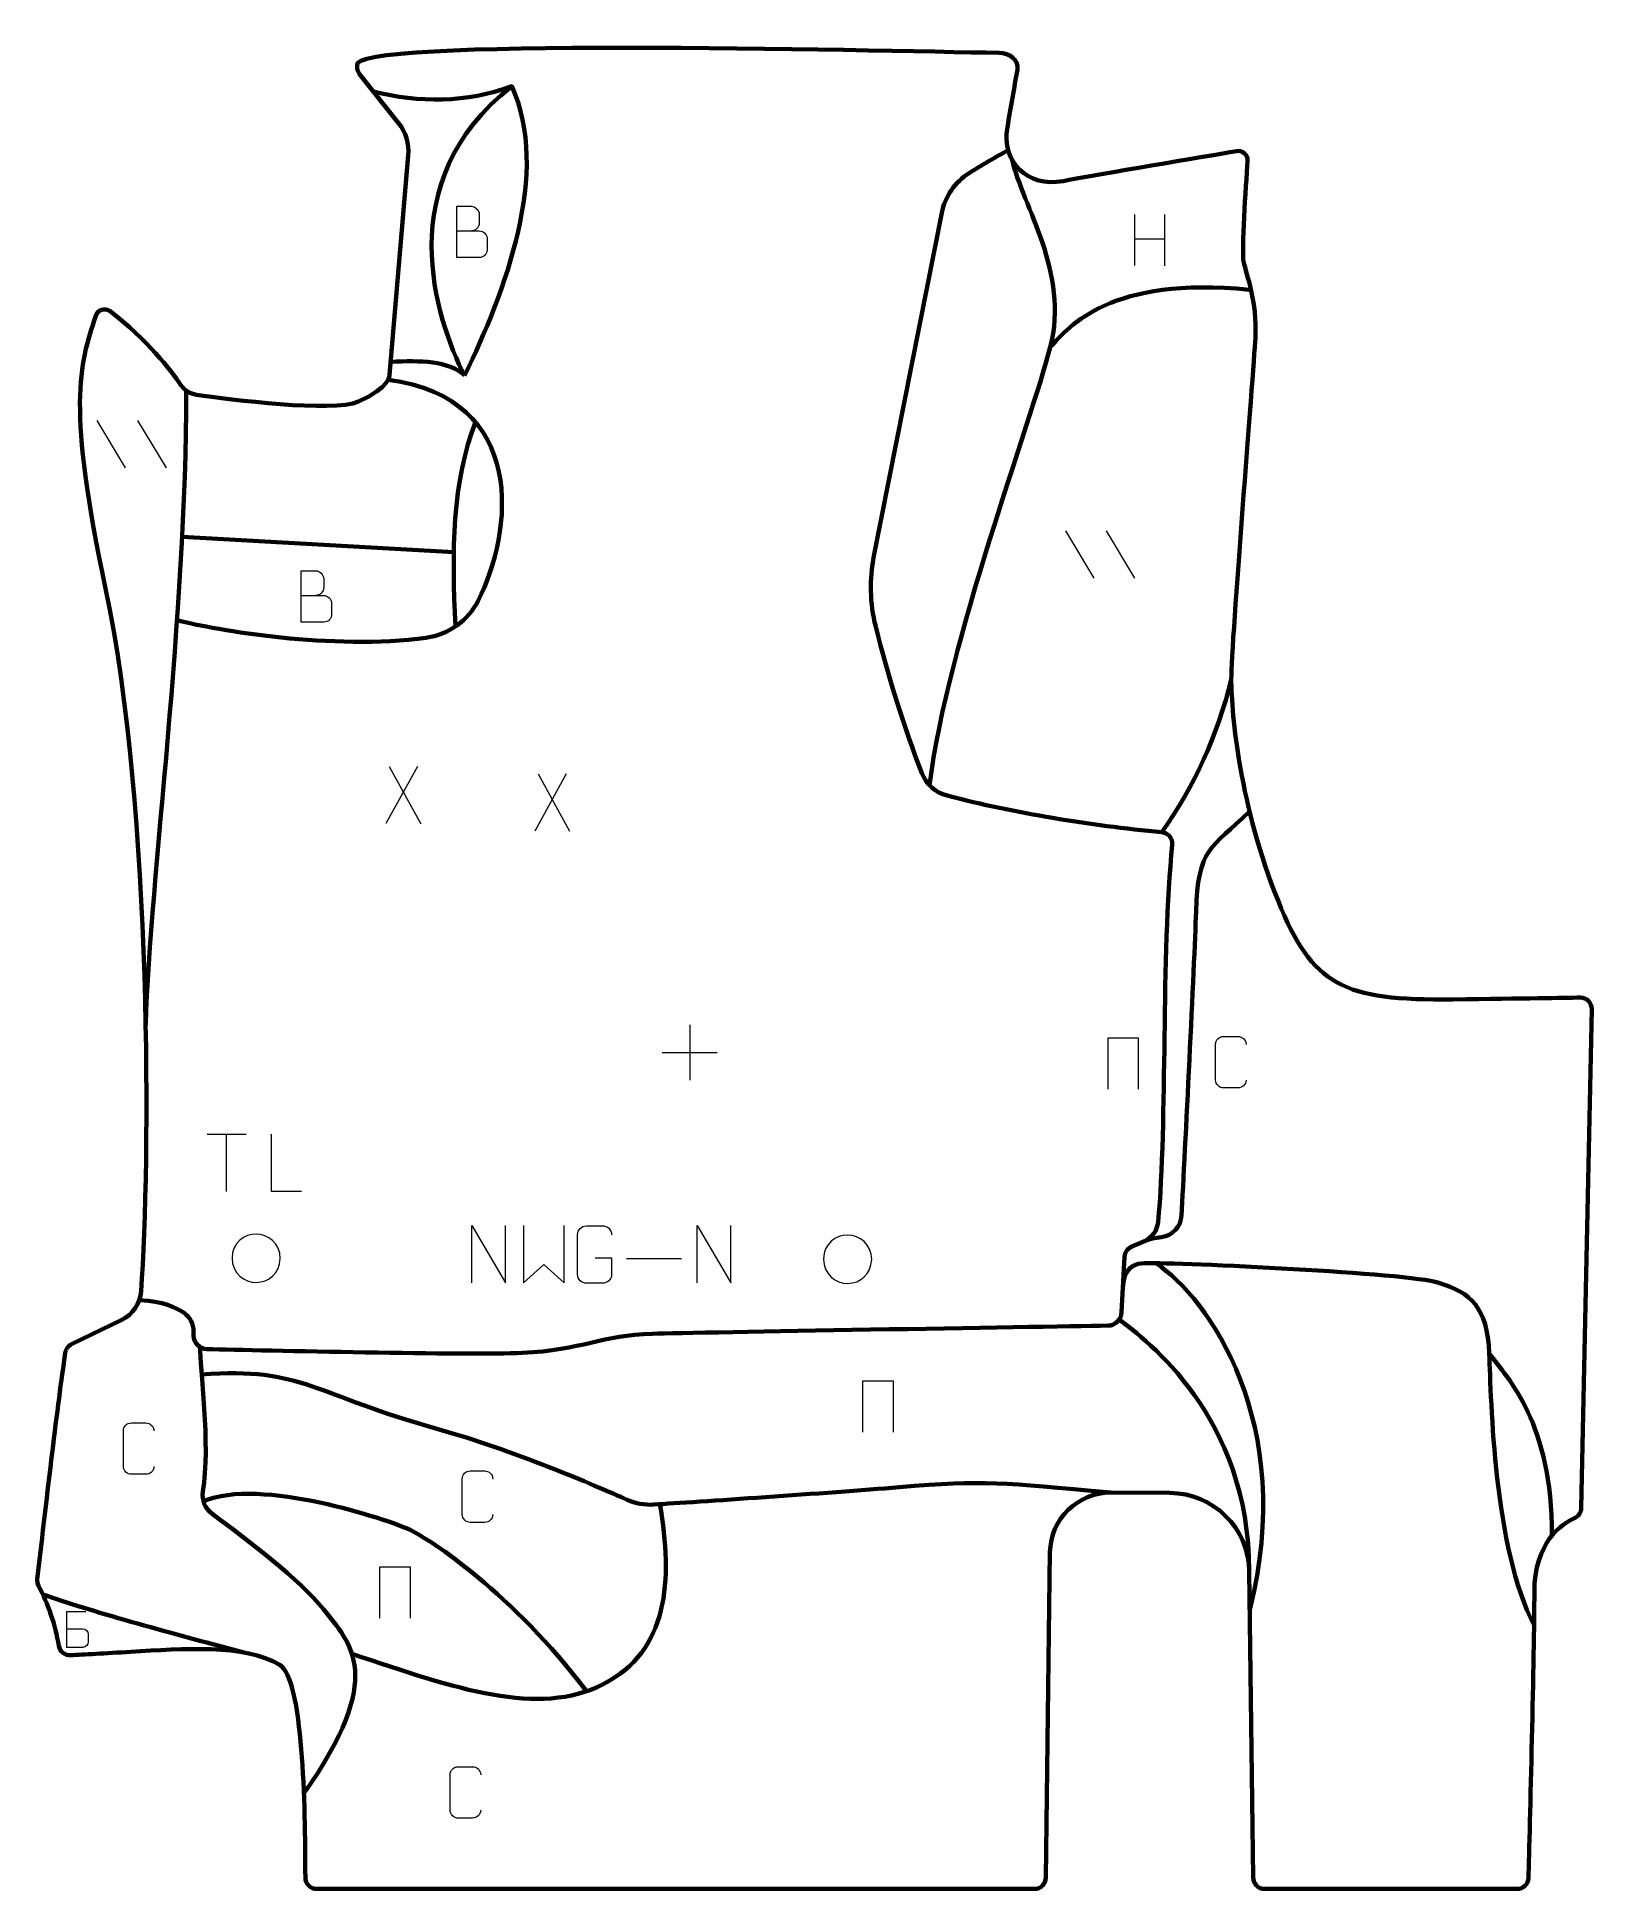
# Model space of a CAD drawing. Header units: millimetres. Extents: x -338 to 338, y -436 to 369.
import ezdxf

# ---------------------------------------------------------------- set-up
doc = ezdxf.new("R2010")
doc.units = ezdxf.units.MM
doc.header["$MEASUREMENT"] = 0
for name, color, linetype in [('layer 1', 7, 'Continuous'), ('layer 2', 7, 'Continuous'), ('layer 3', 7, 'Continuous')]:
    doc.layers.add(name, color=color, linetype=linetype)

msp = doc.modelspace()

# ---------------------------------------------------------------- linework, layer by layer
at = {"layer": 'layer 1', "color": 250, "lineweight": 9}
for points in [[(-172.6862, 52.0886), (-172.6862, 52.0886), (-186.4268, 27.1928), (-186.4268, 27.1928)], [(-184.9722, 52.0886), (-184.9722, 52.0886), (-171.2316, 27.1351), (-171.2316, 27.1351)], [(-54.2583, -60.2995), (-54.2583, -60.2995), (-54.2583, -84.2774), (-54.2583, -84.2774)], [(-66.2472, -72.2885), (-66.2472, -72.2885), (-42.2693, -72.2885), (-42.2693, -72.2885)], [(-264.1253, -107.8628), (-264.1253, -107.8628), (-247.1381, -107.8628), (-247.1381, -107.8628)], [(-255.6315, -132.7928), (-255.6315, -132.7928), (-255.6315, -107.8393), (-255.6315, -107.8393)]]:
    msp.add_open_spline(points, degree=3, dxfattribs=at)
for points, knots in [([(-223.1357, -132.7929), (-223.1357, -132.7929), (-236.0848, -132.7929), (-236.0848, -132.7929), (-236.0848, -132.7929), (-236.0848, -132.7929), (-236.0848, -107.8393), (-236.0848, -107.8393)], [0, 0, 0, 0, 0.33333333, 0.33333333, 0.33333333, 0.33333333, 1, 1, 1, 1]), ([(-253.2925, -161.6788), (-253.2218, -155.0384), (-247.9478, -151.1924), (-242.7925, -151.2894), (-242.7925, -151.2894), (-237.6372, -151.1924), (-232.3632, -155.2558), (-232.2925, -161.8962), (-232.2925, -161.8962), (-232.6627, -168.2255), (-237.1046, -172.2562), (-242.7925, -172.2856), (-242.7925, -172.2856), (-247.9478, -172.3826), (-253.2218, -168.3192), (-253.2925, -161.6788)], [0, 0, 0, 0, 0.2, 0.2, 0.2, 0.2, 0.4, 0.4, 0.4, 0.4, 0.6, 0.6, 0.6, 0.6, 1, 1, 1, 1]), ([(3.8768, -162.1009), (3.9475, -155.4605), (9.2215, -151.6145), (14.3768, -151.7115), (14.3768, -151.7115), (19.5321, -151.6145), (24.8061, -155.6779), (24.8768, -162.3183), (24.8768, -162.3183), (24.5066, -168.6476), (20.0647, -172.6783), (14.3768, -172.7077), (14.3768, -172.7077), (9.2215, -172.8047), (3.9475, -168.7413), (3.8768, -162.1009)], [0, 0, 0, 0, 0.2, 0.2, 0.2, 0.2, 0.4, 0.4, 0.4, 0.4, 0.6, 0.6, 0.6, 0.6, 1, 1, 1, 1])]:
    msp.add_open_spline(points, degree=3, knots=knots, dxfattribs=at)
at = {"layer": 'layer 2', "color": 230, "lineweight": 200}
msp.add_open_spline([(88.1984, 354.9603), (86.8577, 347.334), (85.3148, 338.4277), (83.8571, 329.9611), (83.8571, 329.9611), (81.2232, 314.6643), (92.77, 303.7173), (108.0605, 306.5773), (108.0605, 306.5773), (124.646, 309.6792), (168.7372, 317.1116), (183.666, 319.6187), (183.666, 319.6187), (186.2205, 320.0477), (188.5019, 317.978), (188.3174, 315.4002), (188.3174, 315.4002), (187.4937, 303.8658), (185.6564, 276.2613), (186.5973, 271.5672), (186.5973, 271.5672), (187.7928, 265.6046), (192.574, 254.5739), (191.6776, 238.4746), (191.6776, 238.4746), (190.7809, 222.3756), (181.2185, 105.5077), (181.2185, 90.0049), (181.2185, 90.0049), (181.2185, 74.502), (185.1936, 34.1499), (201.5385, -6.2919), (201.5385, -6.2919), (216.48, -43.2606), (229.628, -49.8191), (277.7385, -49.2229), (277.7385, -49.2229), (309.4606, -48.8299), (325.5928, -48.5663), (332.9027, -48.4326), (332.9027, -48.4326), (335.7411, -48.3804), (338.0504, -50.6939), (337.9904, -53.5253), (337.9904, -53.5253), (337.9904, -53.5253), (333.3913, -270.3274), (333.3913, -270.3274), (333.3913, -270.3274), (333.3511, -272.2356), (332.2292, -273.9659), (330.4861, -274.7519), (330.4861, -274.7519), (324.8992, -277.2708), (312.9993, -285.2054), (312.9993, -307.1073), (312.9993, -307.1073), (312.9993, -331.9453), (310.974, -410.7467), (310.4385, -431.1422), (310.4385, -431.1422), (310.3676, -433.8459), (308.1507, -436), (305.4403, -436), (305.4403, -436), (305.4403, -436), (195.7176, -436), (195.7176, -436), (195.7176, -436), (192.9811, -436), (190.753, -433.805), (190.7181, -431.0748), (190.7181, -431.0748), (190.7181, -431.0748), (189.0226, -297.9781), (189.0226, -297.9781), (189.0226, -297.9781), (188.7824, -279.1003), (173.4217, -263.8984), (154.4991, -263.8105), (154.4991, -263.8105), (154.4991, -263.8105), (128.8327, -263.692), (128.8327, -263.692), (128.8327, -263.692), (114.3755, -263.625), (102.5691, -275.2028), (102.3864, -289.6258), (102.3864, -289.6258), (102.3864, -289.6258), (100.5985, -431.0745), (100.5985, -431.0745), (100.5985, -431.0745), (100.5639, -433.8046), (98.3358, -436), (95.5989, -436), (95.5989, -436), (95.5989, -436), (-216.4002, -436), (-216.4002, -436), (-216.4002, -436), (-219.1572, -436), (-221.3945, -433.7746), (-221.4001, -431.0244), (-221.4001, -431.0244), (-221.4647, -399.3044), (-222.3533, -344.8221), (-232.5514, -338.6114), (-232.5514, -338.6114), (-247.8913, -329.2702), (-274.6865, -331.6183), (-297.2943, -332.8879), (-297.2943, -332.8879), (-308.4466, -333.5138), (-318.0422, -334.0631), (-323.4055, -334.3717), (-323.4055, -334.3717), (-325.9359, -334.5171), (-328.1874, -332.7532), (-328.6135, -330.2608), (-328.6135, -330.2608), (-330.1993, -320.9873), (-333.1428, -312.2818), (-337.4337, -304.139), (-337.4337, -304.139), (-337.8951, -303.2638), (-338.0701, -302.2651), (-337.9568, -301.2826), (-337.9568, -301.2826), (-333.5355, -262.9353), (-329.2083, -226.0323), (-325.7775, -202.8844), (-325.7775, -202.8844), (-325.5355, -201.2528), (-324.5051, -199.8484), (-323.0216, -199.127), (-323.0216, -199.127), (-323.0216, -199.127), (-301.1847, -188.5059), (-301.1847, -188.5059), (-301.1847, -188.5059), (-296.3753, -186.167), (-293.1766, -181.4517), (-292.796, -176.1273), (-292.796, -176.1273), (-288.7973, -120.1594), (-287.8984, 32.6078), (-308.1291, 128.6492), (-308.1291, 128.6492), (-325.0498, 208.9771), (-319.7627, 225.9919), (-312.542, 248.058), (-312.542, 248.058), (-311.6876, 250.669), (-308.5136, 251.6642), (-306.324, 250.0055), (-306.324, 250.0055), (-290.2747, 237.8487), (-279.8751, 224.2135), (-275.5227, 217.8953), (-275.5227, 217.8953), (-273.9368, 215.593), (-271.467, 214.0588), (-268.6999, 213.6634), (-268.6999, 213.6634), (-254.3058, 211.6077), (-209.6057, 205.7661), (-198.2865, 210.7484), (-198.2865, 210.7484), (-184.7398, 216.711), (-184.7398, 222.2761), (-184.7398, 222.2761), (-184.7398, 222.2761), (-184.7398, 222.2761), (-176.6439, 317.7356), (-176.6439, 317.7356), (-176.6439, 317.7356), (-176.2139, 322.805), (-177.7414, 327.8473), (-180.9136, 331.8305), (-180.9136, 331.8305), (-180.9136, 331.8305), (-197.8166, 353.0561), (-197.8166, 353.0561), (-197.8166, 353.0561), (-198.6287, 354.0756), (-199.0086, 355.3731), (-198.8753, 356.6699), (-198.8753, 356.6699), (-204.6647, 369.2072), (25.1317, 363.2761), (80.3585, 362.3201), (80.3585, 362.3201), (84.4547, 362.2492), (89.0224, 359.6473), (88.1984, 354.9603)], degree=3, knots=[0, 0, 0, 0, 0.02, 0.02, 0.02, 0.02, 0.04, 0.04, 0.04, 0.04, 0.06, 0.06, 0.06, 0.06, 0.08, 0.08, 0.08, 0.08, 0.1, 0.1, 0.1, 0.1, 0.12, 0.12, 0.12, 0.12, 0.14, 0.14, 0.14, 0.14, 0.16, 0.16, 0.16, 0.16, 0.18, 0.18, 0.18, 0.18, 0.2, 0.2, 0.2, 0.2, 0.22, 0.22, 0.22, 0.22, 0.24, 0.24, 0.24, 0.24, 0.26, 0.26, 0.26, 0.26, 0.28, 0.28, 0.28, 0.28, 0.3, 0.3, 0.3, 0.3, 0.32, 0.32, 0.32, 0.32, 0.34, 0.34, 0.34, 0.34, 0.36, 0.36, 0.36, 0.36, 0.38, 0.38, 0.38, 0.38, 0.4, 0.4, 0.4, 0.4, 0.42, 0.42, 0.42, 0.42, 0.44, 0.44, 0.44, 0.44, 0.46, 0.46, 0.46, 0.46, 0.48, 0.48, 0.48, 0.48, 0.5, 0.5, 0.5, 0.5, 0.52, 0.52, 0.52, 0.52, 0.54, 0.54, 0.54, 0.54, 0.56, 0.56, 0.56, 0.56, 0.58, 0.58, 0.58, 0.58, 0.6, 0.6, 0.6, 0.6, 0.62, 0.62, 0.62, 0.62, 0.64, 0.64, 0.64, 0.64, 0.66, 0.66, 0.66, 0.66, 0.68, 0.68, 0.68, 0.68, 0.7, 0.7, 0.7, 0.7, 0.72, 0.72, 0.72, 0.72, 0.74, 0.74, 0.74, 0.74, 0.76, 0.76, 0.76, 0.76, 0.78, 0.78, 0.78, 0.78, 0.8, 0.8, 0.8, 0.8, 0.82, 0.82, 0.82, 0.82, 0.84, 0.84, 0.84, 0.84, 0.86, 0.86, 0.86, 0.86, 0.88, 0.88, 0.88, 0.88, 0.9, 0.9, 0.9, 0.9, 0.92, 0.92, 0.92, 0.92, 0.94, 0.94, 0.94, 0.94, 0.96, 0.96, 0.96, 0.96, 1, 1, 1, 1], dxfattribs=at)
at = {"layer": 'layer 2', "color": 250, "lineweight": 9}
for points in [[(-107.9414, 48.8585), (-107.9414, 48.8585), (-121.682, 23.9627), (-121.682, 23.9627)], [(-120.2274, 48.8585), (-120.2274, 48.8585), (-106.4868, 23.905), (-106.4868, 23.905)]]:
    msp.add_open_spline(points, degree=3, dxfattribs=at)
at = {"layer": 'layer 3', "color": 142, "lineweight": 200}
for points in [[(-131.6489, 347.7986), (-151.4013, 340.5716), (-172.0356, 340.5388), (-191.7881, 345.4862)], [(102.5285, 234.3456), (110.6963, 243.5097), (128.9244, 265.3237), (188.988, 259.3473)], [(-152.1835, 221.9942), (-159.0937, 228.6501), (-171.5174, 228.5277), (-184.2524, 228.0222)], [(-290.8344, -60.1042), (-288.7304, 4.451), (-273.1405, 116.8086), (-273.2019, 215.5056)], [(-147.4587, 201.8136), (-157.4719, 176.2746), (-157.8455, 145.2178), (-156.1141, 112.9559)], [(-274.9749, 151.8802), (-274.9749, 151.8802), (-156.8529, 145.2962), (-156.8529, 145.2962)], [(181.2186, 90.0049), (175.2217, 65.5345), (165.1167, 43.3793), (151.0688, 23.446)], [(148.3483, -163.8829), (171.3511, -179.0262), (209.8036, -233.4207), (189.2355, -314.6965)], [(132.5111, -188.3954), (144.1644, -197.3542), (189.0226, -230.424), (189.0226, -297.9781)], [(293.3768, -203.2142), (301.744, -214.2875), (320.6688, -233.2585), (320.6691, -282.3422)], [(-335.5592, -307.9248), (-315.1849, -315.1288), (-282.9103, -323.9786), (-248.0837, -333.1812)]]:
    msp.add_open_spline(points, degree=3, dxfattribs=at)
for points, knots in [([(-152.1835, 221.9942), (-164.8182, 246.7966), (-184.5406, 306.2623), (-131.649, 347.7987), (-131.649, 347.7987), (-114.6162, 310.7446), (-134.4687, 258.4506), (-152.1835, 221.9942)], [0, 0, 0, 0, 0.33333333, 0.33333333, 0.33333333, 0.33333333, 1, 1, 1, 1]), ([(84.2088, 320.041), (78.8396, 317.151), (72.4585, 313.3012), (67.2812, 310.0824), (67.2812, 310.0824), (61.061, 306.2163), (56.7278, 299.9415), (55.3058, 292.7572), (55.3058, 292.7572), (55.3058, 292.7572), (25.7917, 143.6592), (25.7917, 143.6592), (25.7917, 143.6592), (23.7769, 133.4822), (24.0701, 122.9892), (26.5886, 112.9252), (26.5886, 112.9252), (32.1448, 90.7203), (38.7965, 69.3945), (46.7089, 49.0791), (46.7089, 49.0791), (48.5755, 44.2862), (52.6384, 40.6865), (57.6186, 39.3999), (57.6186, 39.3999), (87.7553, 31.6145), (118.9994, 26.5256), (151.0687, 23.4459), (151.0687, 23.4459), (153.826, 23.181), (155.8446, 20.7228), (155.5603, 17.9676), (155.5603, 17.9676), (150.6157, -29.9577), (153.5621, -102.2966), (149.3803, -146.119), (149.3803, -146.119), (149.0342, -149.7455), (146.7563, -152.9008), (143.4162, -154.3553), (143.4162, -154.3553), (143.4162, -154.3553), (137.7097, -156.8401), (137.7097, -156.8401), (137.7097, -156.8401), (136.0439, -157.6213), (134.9415, -159.2545), (134.8399, -161.0919), (134.8399, -161.0919), (134.8399, -161.0919), (133.5124, -185.1845), (133.5124, -185.1845), (133.5124, -185.1845), (133.4534, -188.4167), (130.8475, -191.0212), (127.6153, -191.0747), (127.6153, -191.0747), (96.4499, -191.5899), (-50.6369, -194.031), (-70.3904, -194.5649), (-70.3904, -194.5649), (-92.5032, -195.1625), (-100.8704, -201.7368), (-127.1668, -202.9321), (-127.1668, -202.9321), (-149.9171, -203.9664), (-240.2144, -201.8688), (-264.1536, -201.2846), (-264.1536, -201.2846), (-267.4094, -201.2049), (-270.0041, -198.5428), (-270.0041, -195.2862), (-270.0041, -195.2862), (-270.0041, -195.2862), (-270.0041, -193.69), (-270.0041, -193.69), (-270.0041, -193.69), (-270.0041, -190.4727), (-271.5305, -187.4236), (-274.1608, -185.5708), (-274.1608, -185.5708), (-277.5768, -183.1645), (-283.4971, -180.525), (-293.3189, -180.0124)], [0, 0, 0, 0, 0.04545455, 0.04545455, 0.04545455, 0.04545455, 0.09090909, 0.09090909, 0.09090909, 0.09090909, 0.13636364, 0.13636364, 0.13636364, 0.13636364, 0.18181818, 0.18181818, 0.18181818, 0.18181818, 0.22727273, 0.22727273, 0.22727273, 0.22727273, 0.27272727, 0.27272727, 0.27272727, 0.27272727, 0.31818182, 0.31818182, 0.31818182, 0.31818182, 0.36363636, 0.36363636, 0.36363636, 0.36363636, 0.40909091, 0.40909091, 0.40909091, 0.40909091, 0.45454545, 0.45454545, 0.45454545, 0.45454545, 0.5, 0.5, 0.5, 0.5, 0.54545455, 0.54545455, 0.54545455, 0.54545455, 0.59090909, 0.59090909, 0.59090909, 0.59090909, 0.63636364, 0.63636364, 0.63636364, 0.63636364, 0.68181818, 0.68181818, 0.68181818, 0.68181818, 0.72727273, 0.72727273, 0.72727273, 0.72727273, 0.77272727, 0.77272727, 0.77272727, 0.77272727, 0.81818182, 0.81818182, 0.81818182, 0.81818182, 0.86363636, 0.86363636, 0.86363636, 0.86363636, 0.90909091, 0.90909091, 0.90909091, 0.90909091, 1, 1, 1, 1]), ([(85.93, 315.772), (90.5757, 295.8369), (110.8957, 266.6184), (102.5286, 234.3456), (102.5286, 234.3456), (94.1614, 202.0728), (57.966, 106.5059), (49.9668, 43.9243)], [0, 0, 0, 0, 0.33333333, 0.33333333, 0.33333333, 0.33333333, 1, 1, 1, 1]), ([(-277.2003, 115.6431), (-260.2976, 111.3064), (-209.5784, 102.4609), (-168.8086, 108.0559), (-168.8086, 108.0559), (-159.1393, 109.3827), (-150.7499, 115.4029), (-146.3031, 124.0906), (-146.3031, 124.0906), (-131.1072, 153.7816), (-124.3202, 212.0534), (-185.4502, 220.2082)], [0, 0, 0, 0, 0.25, 0.25, 0.25, 0.25, 0.5, 0.5, 0.5, 0.5, 1, 1, 1, 1]), ([(189.1795, 32.4859), (172.2536, 16.4042), (166.6758, 16.4042), (165.8789, -11.0879), (165.8789, -11.0879), (165.2185, -33.878), (160.9982, -115.8121), (159.5741, -143.1682), (159.5741, -143.1682), (159.3218, -148.0156), (155.6247, -151.9703), (150.8075, -152.5694), (150.8075, -152.5694), (148.2407, -152.889), (145.5339, -153.433), (143.4161, -154.3552)], [0, 0, 0, 0, 0.2, 0.2, 0.2, 0.2, 0.4, 0.4, 0.4, 0.4, 0.6, 0.6, 0.6, 0.6, 1, 1, 1, 1]), ([(134.06, -175.2442), (134.3229, -170.4774), (135.2976, -163.9923), (143.4161, -163.8896), (143.4161, -163.8896), (159.5041, -163.6864), (257.5182, -168.0694), (271.4631, -172.4523), (271.4631, -172.4523), (285.4084, -176.8348), (292.58, -182.9774), (293.377, -203.2141), (293.377, -203.2141), (294.1735, -223.4512), (295.4255, -288.1094), (312.8785, -321.2723)], [0, 0, 0, 0, 0.2, 0.2, 0.2, 0.2, 0.4, 0.4, 0.4, 0.4, 0.6, 0.6, 0.6, 0.6, 1, 1, 1, 1]), ([(-267.215, -200.3568), (-267.215, -208.4746), (-262.63, -243.0433), (-265.9305, -263.2028), (-265.9305, -263.2028), (-266.5317, -266.8752), (-265.0444, -270.5741), (-262.0687, -272.8078), (-262.0687, -272.8078), (-245.6645, -285.1226), (-224.3091, -300.9147), (-213.5265, -314.3929), (-213.5265, -314.3929), (-201.5737, -329.3341), (-186.0348, -343.3789), (-222.0489, -394.4954)], [0, 0, 0, 0, 0.2, 0.2, 0.2, 0.2, 0.4, 0.4, 0.4, 0.4, 0.6, 0.6, 0.6, 0.6, 1, 1, 1, 1]), ([(128.8328, -263.6921), (81.0131, -259.3099), (74.6384, -258.1147), (36.7874, -261.3024), (36.7874, -261.3024), (5.4636, -263.9398), (-51.2377, -267.669), (-69.8608, -268.8769), (-69.8608, -268.8769), (-73.826, -269.1341), (-77.7916, -268.4285), (-81.4238, -266.8163), (-81.4238, -266.8163), (-95.1455, -260.7285), (-132.2132, -244.8027), (-163.2245, -236.2009), (-163.2245, -236.2009), (-217.8095, -221.0607), (-222.2714, -209.0571), (-266.4974, -212.2443)], [0, 0, 0, 0, 0.16666667, 0.16666667, 0.16666667, 0.16666667, 0.33333333, 0.33333333, 0.33333333, 0.33333333, 0.5, 0.5, 0.5, 0.5, 0.66666667, 0.66666667, 0.66666667, 0.66666667, 1, 1, 1, 1]), ([(-99.1564, -350.0211), (-131.1304, -307.5886), (-167.209, -283.913), (-176.1734, -279.7294), (-176.1734, -279.7294), (-185.1385, -275.5461), (-241.317, -256.7202), (-265.7084, -267.4478)], [0, 0, 0, 0, 0.33333333, 0.33333333, 0.33333333, 0.33333333, 1, 1, 1, 1]), ([(-67.203, -268.7042), (-61.4766, -301.8948), (-63.617, -332.6211), (-91.9055, -346.9647), (-91.9055, -346.9647), (-120.1941, -361.3083), (-155.4584, -349.1569), (-201.1767, -333.7172)], [0, 0, 0, 0, 0.33333333, 0.33333333, 0.33333333, 0.33333333, 1, 1, 1, 1])]:
    msp.add_open_spline(points, degree=3, knots=knots, dxfattribs=at)
at = {"layer": 'layer 3', "color": 250, "lineweight": 9}
for points, knots in [([(-155.5984, 284.8964), (-152.3394, 284.8968), (-149.08, 284.8968), (-145.8203, 284.8964), (-145.8203, 284.8964), (-144.051, 284.8809), (-142.3281, 283.3259), (-142.3281, 281.4901), (-142.3281, 281.4901), (-142.3284, 280.4793), (-142.3284, 277.748), (-142.3281, 276.7369), (-142.3281, 276.7369), (-142.3122, 275.0728), (-143.6935, 273.269), (-145.7729, 273.2842), (-145.7729, 273.2842), (-149.0329, 273.2845), (-152.2926, 273.2845), (-155.5519, 273.2842), (-155.5519, 273.2842), (-155.5519, 280.7346), (-155.5519, 288.1847), (-155.5519, 295.6345), (-155.5519, 295.6345), (-153.4258, 295.6345), (-151.2994, 295.6345), (-149.1729, 295.6345), (-149.1729, 295.6345), (-147.6674, 295.6503), (-145.7894, 293.9391), (-145.7735, 292.1814), (-145.7735, 292.1814), (-145.7739, 290.3308), (-145.7739, 290.2001), (-145.7735, 288.3492), (-145.7735, 288.3492), (-145.7581, 286.4986), (-147.419, 284.8809), (-149.2194, 284.8964)], [0, 0, 0, 0, 0.09090909, 0.09090909, 0.09090909, 0.09090909, 0.18181818, 0.18181818, 0.18181818, 0.18181818, 0.27272727, 0.27272727, 0.27272727, 0.27272727, 0.36363636, 0.36363636, 0.36363636, 0.36363636, 0.45454545, 0.45454545, 0.45454545, 0.45454545, 0.54545455, 0.54545455, 0.54545455, 0.54545455, 0.63636364, 0.63636364, 0.63636364, 0.63636364, 0.72727273, 0.72727273, 0.72727273, 0.72727273, 0.81818182, 0.81818182, 0.81818182, 0.81818182, 1, 1, 1, 1]), ([(-223.2396, 126.4088), (-219.9806, 126.4092), (-216.7212, 126.4092), (-213.4615, 126.4088), (-213.4615, 126.4088), (-211.6922, 126.3933), (-209.9693, 124.8383), (-209.9693, 123.0025), (-209.9693, 123.0025), (-209.9696, 121.9917), (-209.9696, 119.2604), (-209.9693, 118.2493), (-209.9693, 118.2493), (-209.9534, 116.5852), (-211.3347, 114.7814), (-213.4141, 114.7966), (-213.4141, 114.7966), (-216.6741, 114.7969), (-219.9338, 114.7969), (-223.1931, 114.7966), (-223.1931, 114.7966), (-223.1931, 122.247), (-223.1931, 129.6971), (-223.1931, 137.1469), (-223.1931, 137.1469), (-221.067, 137.1469), (-218.9406, 137.1469), (-216.8141, 137.1469), (-216.8141, 137.1469), (-215.3086, 137.1627), (-213.4306, 135.4515), (-213.4147, 133.6938), (-213.4147, 133.6938), (-213.4151, 131.8432), (-213.4151, 131.7125), (-213.4147, 129.8616), (-213.4147, 129.8616), (-213.3993, 128.011), (-215.0602, 126.3933), (-216.8606, 126.4088)], [0, 0, 0, 0, 0.09090909, 0.09090909, 0.09090909, 0.09090909, 0.18181818, 0.18181818, 0.18181818, 0.18181818, 0.27272727, 0.27272727, 0.27272727, 0.27272727, 0.36363636, 0.36363636, 0.36363636, 0.36363636, 0.45454545, 0.45454545, 0.45454545, 0.45454545, 0.54545455, 0.54545455, 0.54545455, 0.54545455, 0.63636364, 0.63636364, 0.63636364, 0.63636364, 0.72727273, 0.72727273, 0.72727273, 0.72727273, 0.81818182, 0.81818182, 0.81818182, 0.81818182, 1, 1, 1, 1]), ([(127.6439, -88.2931), (127.6439, -88.2931), (127.6439, -65.9428), (127.6439, -65.9428), (127.6439, -65.9428), (127.6439, -65.9428), (140.7622, -65.9428), (140.7622, -65.9428), (140.7622, -65.9428), (140.7622, -65.9428), (140.7622, -88.2931), (140.7622, -88.2931)], [0, 0, 0, 0, 0.25, 0.25, 0.25, 0.25, 0.5, 0.5, 0.5, 0.5, 1, 1, 1, 1]), ([(187.6811, -84.2828), (187.5559, -86.3638), (186.0537, -87.689), (184.13, -87.6987), (184.13, -87.6987), (182.0414, -87.6984), (179.9528, -87.6984), (177.8645, -87.6987), (177.8645, -87.6987), (176.1403, -87.7931), (174.3739, -86.1052), (174.3839, -84.2984), (174.3839, -84.2984), (174.3843, -79.1302), (174.3843, -73.9625), (174.3839, -68.7951), (174.3839, -68.7951), (174.3877, -66.88), (175.9522, -65.3401), (177.8801, -65.3522), (177.8801, -65.3522), (179.9631, -65.3522), (182.0466, -65.3522), (184.13, -65.3522), (184.13, -65.3522), (185.8735, -65.3204), (187.6572, -66.6563), (187.6811, -68.8397)], [0, 0, 0, 0, 0.125, 0.125, 0.125, 0.125, 0.25, 0.25, 0.25, 0.25, 0.375, 0.375, 0.375, 0.375, 0.5, 0.5, 0.5, 0.5, 0.625, 0.625, 0.625, 0.625, 0.75, 0.75, 0.75, 0.75, 1, 1, 1, 1]), ([(-149.0179, -172.4927), (-149.0179, -172.4927), (-149.0179, -147.5392), (-149.0179, -147.5392), (-149.0179, -147.5392), (-149.0179, -147.5392), (-134.3631, -172.4927), (-134.3631, -172.4927), (-134.3631, -172.4927), (-134.3631, -172.4927), (-134.3631, -147.5392), (-134.3631, -147.5392)], [0, 0, 0, 0, 0.25, 0.25, 0.25, 0.25, 0.5, 0.5, 0.5, 0.5, 1, 1, 1, 1]), ([(-126.6135, -147.5405), (-126.6135, -147.5405), (-126.6135, -172.4985), (-126.6135, -172.4985), (-126.6135, -172.4985), (-126.6135, -172.4985), (-117.7708, -164.4338), (-117.7708, -164.4338), (-117.7708, -164.4338), (-117.7708, -164.4338), (-108.9284, -172.4979), (-108.9284, -172.4979), (-108.9284, -172.4979), (-108.9284, -172.4979), (-108.9284, -147.5405), (-108.9284, -147.5405)], [0, 0, 0, 0, 0.2, 0.2, 0.2, 0.2, 0.4, 0.4, 0.4, 0.4, 0.6, 0.6, 0.6, 0.6, 1, 1, 1, 1]), ([(-95.3901, -161.6567), (-95.3901, -161.6567), (-88.222, -161.6567), (-88.222, -161.6567), (-88.222, -161.6567), (-88.222, -161.6567), (-88.222, -168.8248), (-88.222, -168.8248), (-88.222, -168.8248), (-88.3617, -171.1482), (-90.0389, -172.6278), (-92.1867, -172.6386), (-92.1867, -172.6386), (-94.5185, -172.6382), (-96.8505, -172.6382), (-99.182, -172.6386), (-99.182, -172.6386), (-101.1069, -172.744), (-103.0791, -170.8595), (-103.0679, -168.8422), (-103.0679, -168.8422), (-103.0675, -163.0721), (-103.0675, -157.3024), (-103.0679, -151.5331), (-103.0679, -151.5331), (-103.0637, -149.395), (-101.3169, -147.6758), (-99.1646, -147.6892), (-99.1646, -147.6892), (-96.8389, -147.6892), (-94.5128, -147.6892), (-92.1867, -147.6892), (-92.1867, -147.6892), (-90.24, -147.6538), (-88.2486, -149.1453), (-88.222, -151.583)], [0, 0, 0, 0, 0.1, 0.1, 0.1, 0.1, 0.2, 0.2, 0.2, 0.2, 0.3, 0.3, 0.3, 0.3, 0.4, 0.4, 0.4, 0.4, 0.5, 0.5, 0.5, 0.5, 0.6, 0.6, 0.6, 0.6, 0.7, 0.7, 0.7, 0.7, 0.8, 0.8, 0.8, 0.8, 1, 1, 1, 1]), ([(-51.0179, -172.4927), (-51.0179, -172.4927), (-51.0179, -147.5392), (-51.0179, -147.5392), (-51.0179, -147.5392), (-51.0179, -147.5392), (-36.3631, -172.4927), (-36.3631, -172.4927), (-36.3631, -172.4927), (-36.3631, -172.4927), (-36.3631, -147.5392), (-36.3631, -147.5392)], [0, 0, 0, 0, 0.25, 0.25, 0.25, 0.25, 0.5, 0.5, 0.5, 0.5, 1, 1, 1, 1]), ([(21.015, -237.4562), (21.015, -237.4562), (21.015, -215.1059), (21.015, -215.1059), (21.015, -215.1059), (21.015, -215.1059), (34.1333, -215.1059), (34.1333, -215.1059), (34.1333, -215.1059), (34.1333, -215.1059), (34.1333, -237.4562), (34.1333, -237.4562)], [0, 0, 0, 0, 0.25, 0.25, 0.25, 0.25, 0.5, 0.5, 0.5, 0.5, 1, 1, 1, 1]), ([(-287.2464, -252.2932), (-287.3716, -254.3742), (-288.8738, -255.6994), (-290.7975, -255.7091), (-290.7975, -255.7091), (-292.8861, -255.7088), (-294.9747, -255.7088), (-297.063, -255.7091), (-297.063, -255.7091), (-298.7872, -255.8035), (-300.5536, -254.1156), (-300.5436, -252.3088), (-300.5436, -252.3088), (-300.5432, -247.1406), (-300.5432, -241.9729), (-300.5436, -236.8055), (-300.5436, -236.8055), (-300.5398, -234.8904), (-298.9753, -233.3505), (-297.0474, -233.3626), (-297.0474, -233.3626), (-294.9644, -233.3626), (-292.8809, -233.3626), (-290.7975, -233.3626), (-290.7975, -233.3626), (-289.054, -233.3308), (-287.2703, -234.6667), (-287.2464, -236.8501)], [0, 0, 0, 0, 0.125, 0.125, 0.125, 0.125, 0.25, 0.25, 0.25, 0.25, 0.375, 0.375, 0.375, 0.375, 0.5, 0.5, 0.5, 0.5, 0.625, 0.625, 0.625, 0.625, 0.75, 0.75, 0.75, 0.75, 1, 1, 1, 1]), ([(-139.8733, -273.1953), (-139.9985, -275.2763), (-141.5007, -276.6015), (-143.4244, -276.6112), (-143.4244, -276.6112), (-145.513, -276.6109), (-147.6016, -276.6109), (-149.6899, -276.6112), (-149.6899, -276.6112), (-151.4141, -276.7056), (-153.1805, -275.0177), (-153.1705, -273.2109), (-153.1705, -273.2109), (-153.1701, -268.0427), (-153.1701, -262.875), (-153.1705, -257.7076), (-153.1705, -257.7076), (-153.1667, -255.7925), (-151.6022, -254.2526), (-149.6743, -254.2647), (-149.6743, -254.2647), (-147.5913, -254.2647), (-145.5078, -254.2647), (-143.4244, -254.2647), (-143.4244, -254.2647), (-141.6809, -254.2329), (-139.8972, -255.5688), (-139.8733, -257.7522)], [0, 0, 0, 0, 0.125, 0.125, 0.125, 0.125, 0.25, 0.25, 0.25, 0.25, 0.375, 0.375, 0.375, 0.375, 0.5, 0.5, 0.5, 0.5, 0.625, 0.625, 0.625, 0.625, 0.75, 0.75, 0.75, 0.75, 1, 1, 1, 1]), ([(-188.9916, -318.2794), (-188.9916, -318.2794), (-188.9916, -295.9291), (-188.9916, -295.9291), (-188.9916, -295.9291), (-188.9916, -295.9291), (-175.8733, -295.9291), (-175.8733, -295.9291), (-175.8733, -295.9291), (-175.8733, -295.9291), (-175.8733, -318.2794), (-175.8733, -318.2794)], [0, 0, 0, 0, 0.25, 0.25, 0.25, 0.25, 0.5, 0.5, 0.5, 0.5, 1, 1, 1, 1]), ([(-325.0955, -322.8543), (-322.8162, -322.854), (-320.5367, -322.854), (-318.2569, -322.8543), (-318.2569, -322.8543), (-317.0194, -322.8651), (-315.8145, -323.9527), (-315.8145, -325.2366), (-315.8145, -325.2366), (-315.8147, -325.9435), (-315.8147, -327.8537), (-315.8145, -328.5609), (-315.8145, -328.5609), (-315.8034, -329.7248), (-316.7694, -330.9863), (-318.2237, -330.9757), (-318.2237, -330.9757), (-320.5037, -330.9755), (-322.7835, -330.9755), (-325.063, -330.9757), (-325.063, -330.9757), (-325.063, -325.765), (-325.063, -320.5545), (-325.063, -315.3442), (-325.063, -315.3442), (-323.5761, -315.3442), (-318.3505, -315.3442), (-316.8633, -315.3442)], [0, 0, 0, 0, 0.125, 0.125, 0.125, 0.125, 0.25, 0.25, 0.25, 0.25, 0.375, 0.375, 0.375, 0.375, 0.5, 0.5, 0.5, 0.5, 0.625, 0.625, 0.625, 0.625, 0.75, 0.75, 0.75, 0.75, 1, 1, 1, 1]), ([(-145.165, -401.7829), (-145.2902, -403.8639), (-146.7924, -405.1891), (-148.7161, -405.1988), (-148.7161, -405.1988), (-150.8047, -405.1985), (-152.8933, -405.1985), (-154.9816, -405.1988), (-154.9816, -405.1988), (-156.7058, -405.2932), (-158.4722, -403.6053), (-158.4622, -401.7985), (-158.4622, -401.7985), (-158.4618, -396.6303), (-158.4618, -391.4626), (-158.4622, -386.2952), (-158.4622, -386.2952), (-158.4584, -384.3801), (-156.8939, -382.8402), (-154.966, -382.8523), (-154.966, -382.8523), (-152.883, -382.8523), (-150.7995, -382.8523), (-148.7161, -382.8523), (-148.7161, -382.8523), (-146.9726, -382.8205), (-145.1889, -384.1564), (-145.165, -386.3398)], [0, 0, 0, 0, 0.125, 0.125, 0.125, 0.125, 0.25, 0.25, 0.25, 0.25, 0.375, 0.375, 0.375, 0.375, 0.5, 0.5, 0.5, 0.5, 0.625, 0.625, 0.625, 0.625, 0.75, 0.75, 0.75, 0.75, 1, 1, 1, 1])]:
    msp.add_open_spline(points, degree=3, knots=knots, dxfattribs=at)
for points in [[(139.0771, 292.0969), (139.0771, 292.0969), (139.0771, 269.9042), (139.0771, 269.9042)], [(152.1928, 292.0969), (152.1928, 292.0969), (152.1928, 269.7466), (152.1928, 269.7466)], [(139.0946, 281.4545), (139.0946, 281.4545), (152.1928, 281.4545), (152.1928, 281.4545)], [(-312.0797, 202.5156), (-312.0797, 202.5156), (-299.7154, 181.9713), (-299.7154, 181.9713)], [(-294.3498, 202.5156), (-294.3498, 202.5156), (-281.9855, 181.9713), (-281.9855, 181.9713)], [(109.0631, 154.4546), (109.0631, 154.4546), (121.4274, 133.9103), (121.4274, 133.9103)], [(126.793, 154.4546), (126.793, 154.4546), (139.1573, 133.9103), (139.1573, 133.9103)], [(-81.8108, -161.8061), (-81.8108, -161.8061), (-57.8328, -161.8061), (-57.8328, -161.8061)]]:
    msp.add_open_spline(points, degree=3, dxfattribs=at)

doc.saveas('drawing.dxf')
